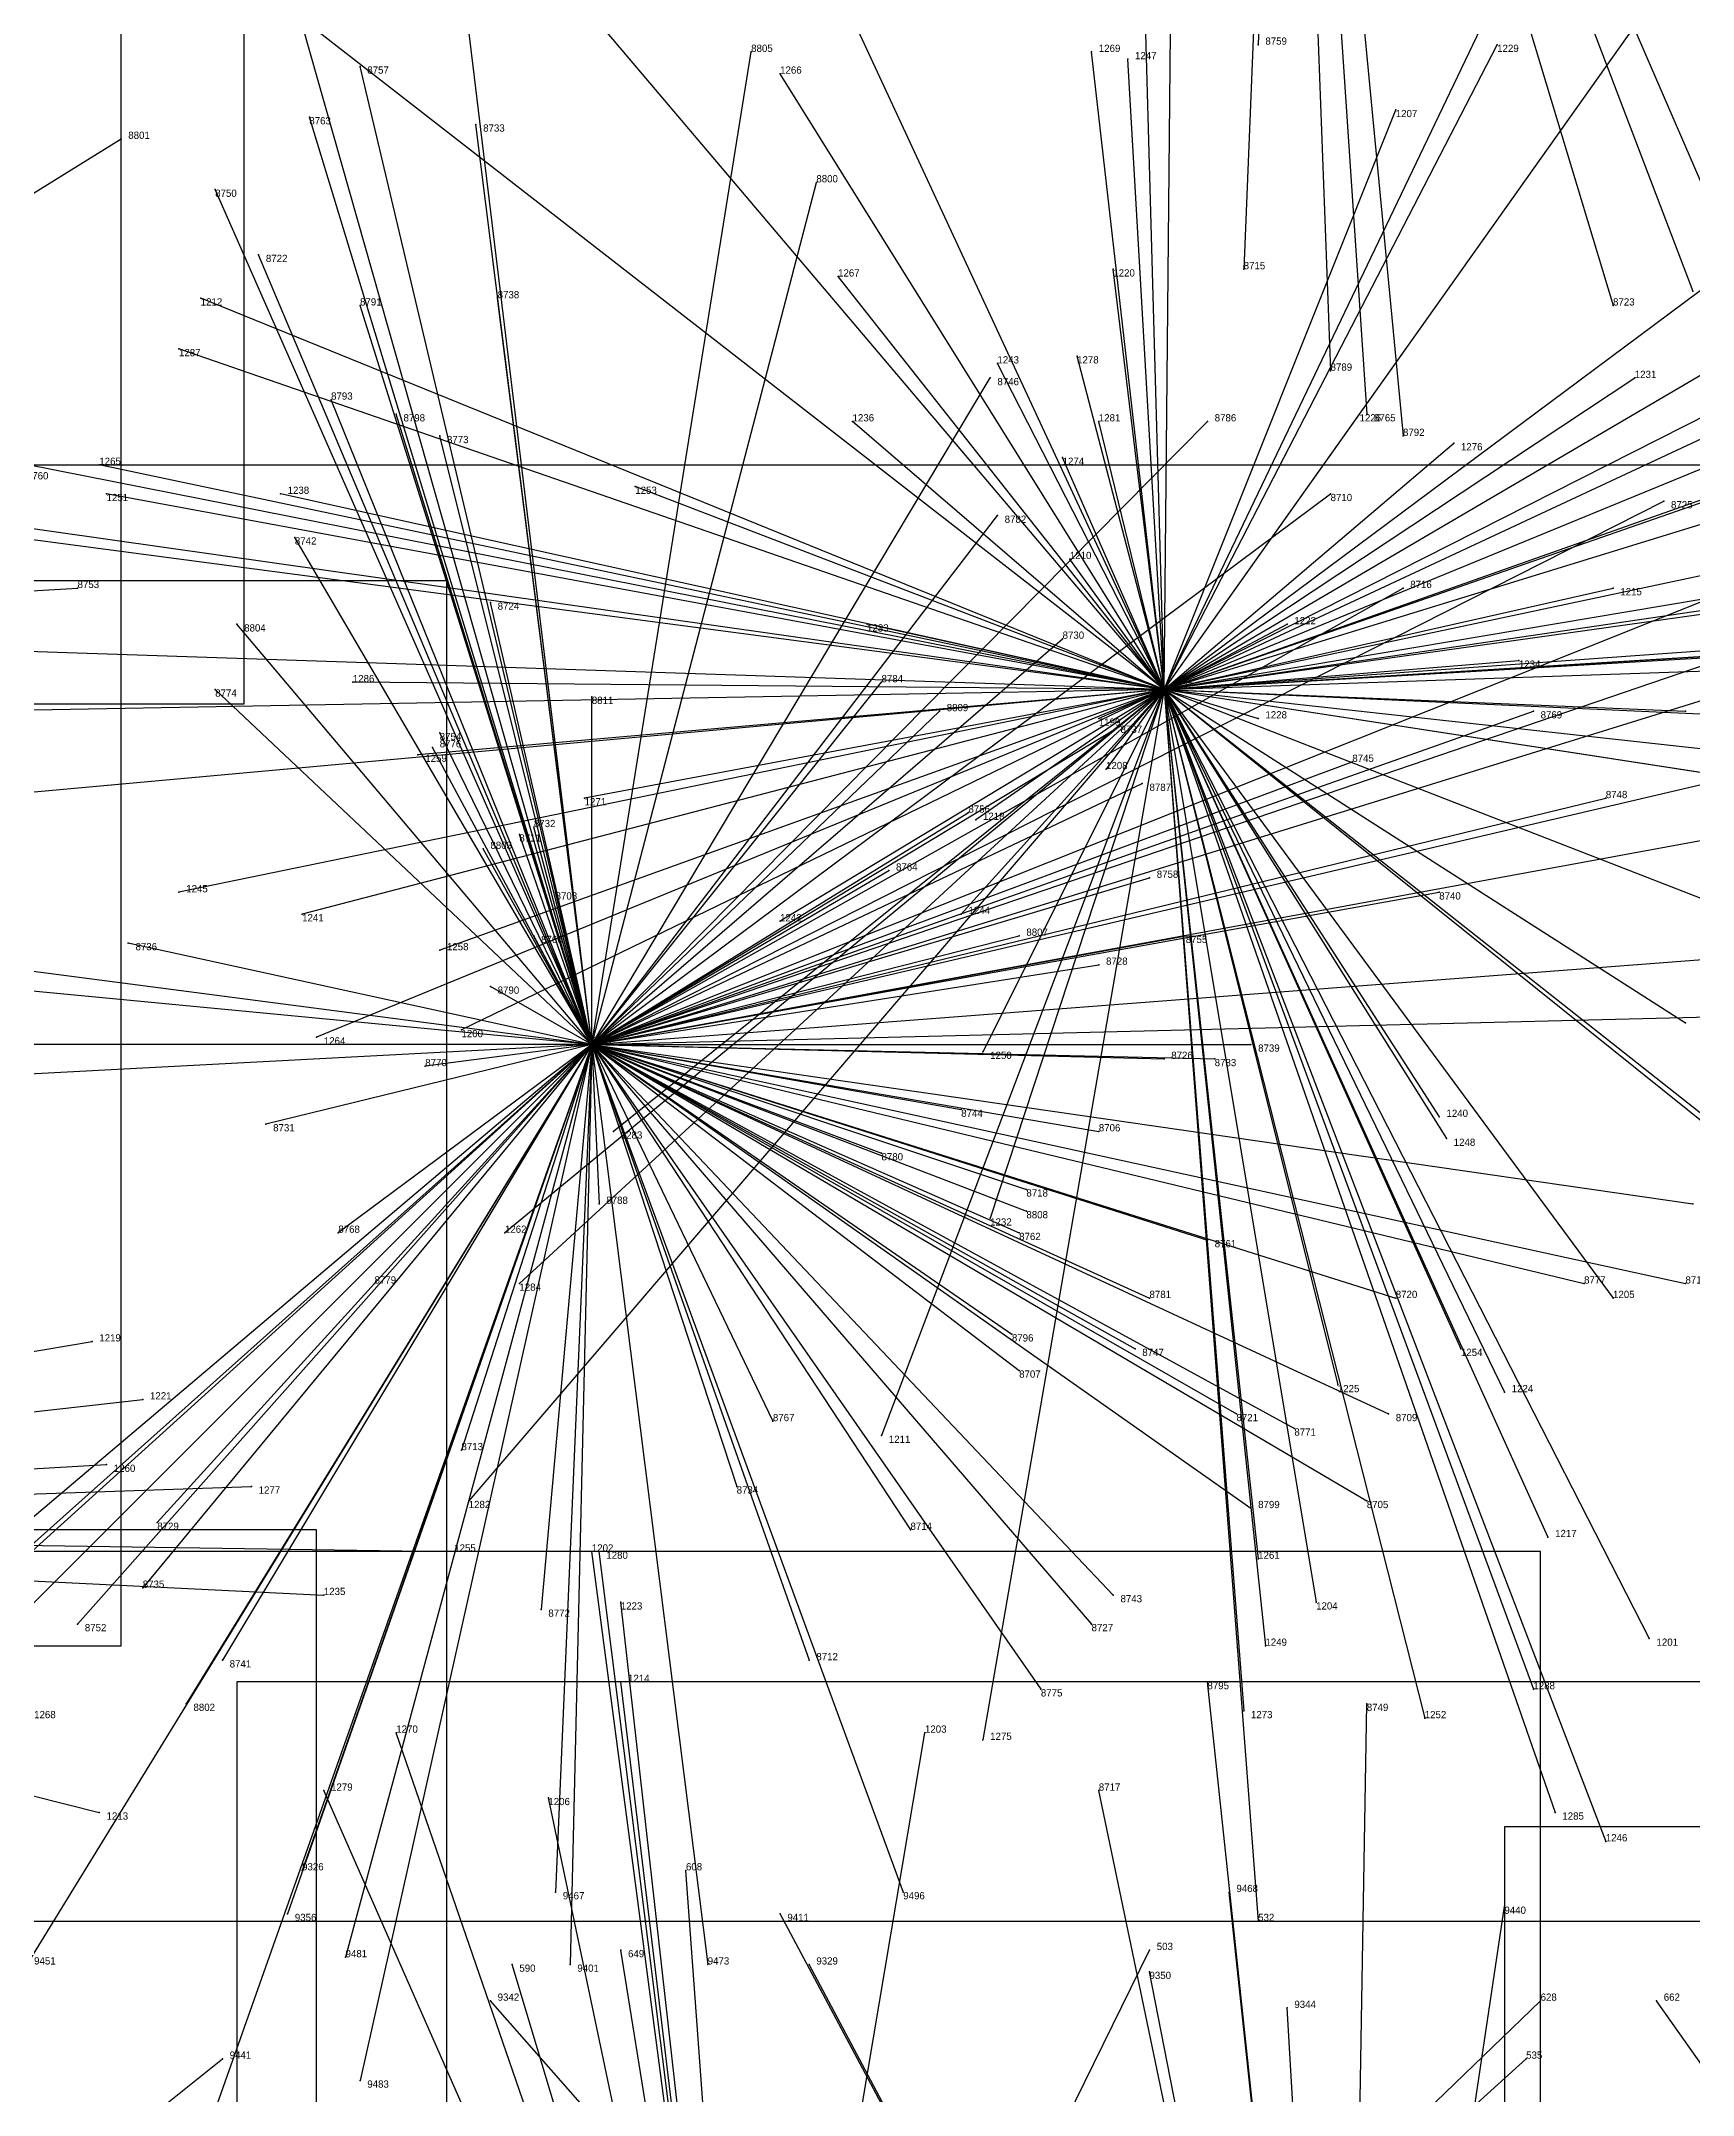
# Model space of a CAD drawing. Extents: x -0.07 to 1.1, y -0.07 to 1.1.
# Drawn here: x 0.514 to 0.742, y 0.219 to 0.5025 of the extents above; entities that cross this region are included whole.
import ezdxf

# ---------------------------------------------------------------- set-up
doc = ezdxf.new("R2010")
doc.units = 0
for name, color, linetype in [('Clients', 3, 'CONTINUOUS'), ('Facilities', 3, 'CONTINUOUS'), ('Facilities_lines', 3, 'CONTINUOUS'), ('Min_max_boxes', 1, 'CONTINUOUS'), ('Normals', 1, 'CONTINUOUS'), ('Source_points', 5, 'CONTINUOUS'), ('Text', 3, 'CONTINUOUS')]:
    doc.layers.add(name, color=color, linetype=linetype)

msp = doc.modelspace()

# ---------------------------------------------------------------- linework, layer by layer
at = {"layer": 'Clients', "color": 5}
for p in [(0.682, 0.502, 1), (0.715, 0.502), (0.558, 0.499, 1), (0.612, 0.501, 1), (0.659, 0.501), (0.664, 0.5), (0.616, 0.498), (0.551, 0.492, 1), (0.574, 0.491, 1), (0.701, 0.493), (0.525, 0.489, 1), (0.538, 0.482, 1), (0.621, 0.483, 1), (0.544, 0.473, 1), (0.662, 0.471), (0.68, 0.471, 1), (0.624, 0.47), (0.742, 0.468, 1), (0.536, 0.467), (0.558, 0.466, 1), (0.577, 0.467, 1), (0.731, 0.466, 1), (0.533, 0.46), (0.646, 0.458), (0.657, 0.459), (0.692, 0.457, 1), (0.645, 0.456, 1), (0.734, 0.456), (0.554, 0.453, 1), (0.563, 0.451, 1), (0.696, 0.451), (0.697, 0.451, 1), (0.569, 0.448, 1), (0.626, 0.45), (0.66, 0.45), (0.675, 0.45, 1), (0.702, 0.448, 1), (0.709, 0.447), (0.522, 0.444), (0.655, 0.445), (0.523, 0.44), (0.547, 0.44), (0.596, 0.441), (0.692, 0.44, 1), (0.646, 0.437, 1), (0.738, 0.439, 1), (0.549, 0.434, 1), (0.656, 0.431), (0.519, 0.427, 1), (0.702, 0.427, 1), (0.731, 0.427), (0.576, 0.425, 1), (0.541, 0.422, 1), (0.628, 0.422), (0.655, 0.42, 1), (0.686, 0.422), (0.718, 0.417), (0.557, 0.414), (0.63, 0.414, 1), (0.538, 0.413, 1), (0.59, 0.412, 1), (0.638, 0.41, 1), (0.66, 0.409), (0.682, 0.409), (0.72, 0.41, 1), (0.741, 0.41), (0.569, 0.407, 1), (0.663, 0.408, 1), (0.566, 0.404), (0.568, 0.405, 1), (0.695, 0.403, 1), (0.661, 0.402), (0.666, 0.4, 1), (0.589, 0.398), (0.73, 0.398, 1), (0.642, 0.396, 1), (0.643, 0.395), (0.58, 0.393, 1), (0.582, 0.394, 1), (0.575, 0.391, 1), (0.631, 0.388, 1), (0.667, 0.387, 1), (0.533, 0.385), (0.585, 0.385, 1), (0.707, 0.385, 1), (0.55, 0.382), (0.616, 0.381), (0.641, 0.382), (0.526, 0.378, 1), (0.582, 0.379, 1), (0.649, 0.379, 1), (0.672, 0.379, 1), (0.569, 0.377), (0.66, 0.375, 1), (0.576, 0.372, 1), (0.572, 0.366), (0.741, 0.367), (0.552, 0.365), (0.644, 0.363), (0.681, 0.364, 1), (0.567, 0.361, 1), (0.669, 0.362, 1), (0.676, 0.362, 1), (0.641, 0.355, 1), (0.545, 0.353, 1), (0.593, 0.352), (0.66, 0.352, 1), (0.707, 0.354), (0.63, 0.349, 1), (0.708, 0.351), (0.65, 0.344, 1), (0.591, 0.342, 1), (0.65, 0.341, 1), (0.742, 0.342, 1), (0.555, 0.338, 1), (0.578, 0.338), (0.645, 0.34), (0.649, 0.338, 1), (0.675, 0.337, 1), (0.56, 0.331, 1), (0.58, 0.331), (0.667, 0.329, 1), (0.701, 0.329, 1), (0.727, 0.331, 1), (0.731, 0.329), (0.741, 0.331, 1), (0.648, 0.324, 1), (0.521, 0.323), (0.665, 0.322, 1), (0.71, 0.322), (0.649, 0.319, 1), (0.528, 0.315), (0.693, 0.317), (0.716, 0.316), (0.615, 0.312, 1), (0.679, 0.313, 1), (0.7, 0.313, 1), (0.63, 0.31), (0.687, 0.311, 1), (0.572, 0.308, 1), (0.523, 0.306), (0.543, 0.303), (0.573, 0.301), (0.61, 0.303, 1), (0.697, 0.301, 1), (0.53, 0.298, 1), (0.681, 0.3, 1), (0.634, 0.297, 1), (0.722, 0.296), (0.57, 0.294), (0.59, 0.294), (0.591, 0.294), (0.682, 0.293), (0.528, 0.289, 1), (0.553, 0.288), (0.594, 0.287), (0.662, 0.288, 1), (0.69, 0.287), (0.519, 0.284, 1), (0.583, 0.286, 1), (0.659, 0.284, 1), (0.683, 0.281), (0.736, 0.282), (0.539, 0.279, 1), (0.62, 0.279, 1), (0.594, 0.276), (0.652, 0.275, 1), (0.675, 0.276, 1), (0.72, 0.275), (0.534, 0.273, 1), (0.697, 0.273, 1), (0.68, 0.272), (0.705, 0.271), (0.563, 0.269), (0.636, 0.269), (0.644, 0.268), (0.553, 0.261), (0.66, 0.261, 1), (0.522, 0.258), (0.584, 0.26), (0.723, 0.258), (0.73, 0.254), (0.55, 0.25, 1), (0.603, 0.25), (0.585, 0.247, 1), (0.633, 0.247, 1), (0.678, 0.247, 1), (0.548, 0.244, 1), (0.616, 0.244, 1), (0.716, 0.245, 1), (0.682, 0.243), (0.594, 0.239), (0.667, 0.239), (0.556, 0.238, 1), (0.579, 0.237), (0.587, 0.237, 1), (0.606, 0.237, 1), (0.62, 0.237, 1), (0.667, 0.236, 1), (0.576, 0.232, 1), (0.686, 0.231, 1), (0.721, 0.232), (0.737, 0.232), (0.539, 0.224, 1), (0.719, 0.224), (0.558, 0.221, 1)]:
    msp.add_point(p, dxfattribs=at)
at = {"layer": 'Facilities', "color": 3}
for p in [(0.669, 0.413), (0.59, 0.364, 1)]:
    msp.add_point(p, dxfattribs=at)
at = {"layer": 'Facilities_lines', "color": 3}
for p, q in [((0.686, 0.615, 1), (0.68, 0.471, 1)), ((0.686, 0.615, 1), (0.682, 0.502, 1)), ((0.686, 0.615, 1), (0.731, 0.466, 1)), ((0.686, 0.615, 1), (0.742, 0.468, 1)), ((0.686, 0.615, 1), (0.697, 0.451, 1)), ((0.686, 0.615, 1), (0.692, 0.457, 1)), ((0.686, 0.615, 1), (0.702, 0.448, 1)), ((0.686, 0.615, 1), (0.76, 0.444, 1)), ((0.59, 0.364, 1), (0.538, 0.547, 1)), ((0.59, 0.364, 1), (0.569, 0.537, 1)), ((0.669, 0.413), (0.617, 0.525)), ((0.669, 0.413), (0.666, 0.521)), ((0.669, 0.413), (0.58, 0.518)), ((0.669, 0.413), (0.543, 0.511)), ((0.669, 0.413), (0.74, 0.513)), ((0.669, 0.413), (0.67, 0.512)), ((0.669, 0.413), (0.715, 0.509)), ((0.669, 0.413), (0.715, 0.502)), ((0.59, 0.364, 1), (0.558, 0.499, 1)), ((0.59, 0.364, 1), (0.612, 0.501, 1)), ((0.669, 0.413), (0.659, 0.501)), ((0.669, 0.413), (0.664, 0.5)), ((0.669, 0.413), (0.616, 0.498)), ((0.59, 0.364, 1), (0.551, 0.492, 1)), ((0.59, 0.364, 1), (0.574, 0.491, 1)), ((0.669, 0.413), (0.701, 0.493)), ((0.669, 0.413), (0.823, 0.491)), ((0.415, 0.421, 1), (0.525, 0.489, 1)), ((0.59, 0.364, 1), (0.538, 0.482, 1)), ((0.59, 0.364, 1), (0.621, 0.483, 1)), ((0.669, 0.413), (0.785, 0.481)), ((0.59, 0.364, 1), (0.544, 0.473, 1)), ((0.669, 0.413), (0.662, 0.471)), ((0.669, 0.413), (0.747, 0.471)), ((0.669, 0.413), (0.624, 0.47)), ((0.669, 0.413), (0.536, 0.467)), ((0.59, 0.364, 1), (0.558, 0.466, 1)), ((0.59, 0.364, 1), (0.577, 0.467, 1)), ((0.669, 0.413), (0.533, 0.46)), ((0.669, 0.413), (0.804, 0.46)), ((0.669, 0.413), (0.646, 0.458)), ((0.669, 0.413), (0.657, 0.459)), ((0.669, 0.413), (0.781, 0.459)), ((0.59, 0.364, 1), (0.645, 0.456, 1)), ((0.669, 0.413), (0.734, 0.456)), ((0.669, 0.413), (0.759, 0.455)), ((0.59, 0.364, 1), (0.554, 0.453, 1)), ((0.59, 0.364, 1), (0.563, 0.451, 1)), ((0.669, 0.413), (0.696, 0.451)), ((0.59, 0.364, 1), (0.569, 0.448, 1)), ((0.59, 0.364, 1), (0.675, 0.45, 1)), ((0.669, 0.413), (0.626, 0.45)), ((0.669, 0.413), (0.66, 0.45)), ((0.669, 0.413), (0.771, 0.449)), ((0.669, 0.413), (0.834, 0.448)), ((0.669, 0.413), (0.709, 0.447)), ((0.669, 0.413), (0.507, 0.445)), ((0.669, 0.413), (0.522, 0.444)), ((0.669, 0.413), (0.655, 0.445)), ((0.669, 0.413), (0.523, 0.44)), ((0.669, 0.413), (0.547, 0.44)), ((0.59, 0.364, 1), (0.692, 0.44, 1)), ((0.669, 0.413), (0.596, 0.441)), ((0.669, 0.413), (0.76, 0.441)), ((0.669, 0.413), (0.5, 0.437)), ((0.59, 0.364, 1), (0.738, 0.439, 1)), ((0.59, 0.364, 1), (0.778, 0.439, 1)), ((0.59, 0.364, 1), (0.646, 0.437, 1)), ((0.669, 0.413), (0.495, 0.436)), ((0.59, 0.364, 1), (0.549, 0.434, 1)), ((0.669, 0.413), (0.806, 0.436)), ((0.669, 0.413), (0.819, 0.434)), ((0.669, 0.413), (0.656, 0.431)), ((0.669, 0.413), (0.798, 0.432)), ((0.415, 0.421, 1), (0.519, 0.427, 1)), ((0.59, 0.364, 1), (0.702, 0.427, 1)), ((0.669, 0.413), (0.731, 0.427)), ((0.59, 0.364, 1), (0.576, 0.425, 1)), ((0.59, 0.364, 1), (0.763, 0.423, 1)), ((0.669, 0.413), (0.821, 0.424)), ((0.59, 0.364, 1), (0.541, 0.422, 1)), ((0.59, 0.364, 1), (0.655, 0.42, 1)), ((0.669, 0.413), (0.628, 0.422)), ((0.669, 0.413), (0.815, 0.422)), ((0.669, 0.413), (0.822, 0.422)), ((0.669, 0.413), (0.686, 0.422)), ((0.669, 0.413), (0.784, 0.42)), ((0.669, 0.413), (0.489, 0.419)), ((0.59, 0.364, 1), (0.761, 0.417, 1)), ((0.669, 0.413), (0.815, 0.418)), ((0.669, 0.413), (0.718, 0.417)), ((0.669, 0.413), (0.557, 0.414)), ((0.59, 0.364, 1), (0.63, 0.414, 1)), ((0.669, 0.413), (0.482, 0.396)), ((0.669, 0.413), (0.504, 0.41)), ((0.669, 0.413), (0.533, 0.385)), ((0.59, 0.364, 1), (0.538, 0.413, 1)), ((0.669, 0.413), (0.55, 0.382)), ((0.669, 0.413), (0.552, 0.365)), ((0.669, 0.413), (0.566, 0.404)), ((0.669, 0.413), (0.569, 0.377)), ((0.669, 0.413), (0.572, 0.366)), ((0.669, 0.413), (0.573, 0.301)), ((0.669, 0.413), (0.578, 0.338)), ((0.669, 0.413), (0.58, 0.331)), ((0.669, 0.413), (0.589, 0.398)), ((0.59, 0.364, 1), (0.59, 0.412, 1)), ((0.669, 0.413), (0.593, 0.352)), ((0.669, 0.413), (0.616, 0.381)), ((0.669, 0.413), (0.63, 0.31)), ((0.669, 0.413), (0.641, 0.382)), ((0.669, 0.413), (0.643, 0.395)), ((0.669, 0.413), (0.644, 0.363)), ((0.669, 0.413), (0.644, 0.268)), ((0.669, 0.413), (0.645, 0.34)), ((0.669, 0.413), (0.66, 0.409)), ((0.669, 0.413), (0.661, 0.402)), ((0.669, 0.413), (0.682, 0.243)), ((0.669, 0.413), (0.69, 0.287)), ((0.669, 0.413), (0.805, 0.398)), ((0.669, 0.413), (0.805, 0.392)), ((0.669, 0.413), (0.801, 0.407)), ((0.669, 0.413), (0.759, 0.378)), ((0.669, 0.413), (0.736, 0.282)), ((0.669, 0.413), (0.731, 0.329)), ((0.669, 0.413), (0.741, 0.367)), ((0.669, 0.413), (0.722, 0.296)), ((0.669, 0.413), (0.716, 0.316)), ((0.669, 0.413), (0.693, 0.317)), ((0.669, 0.413), (0.741, 0.41)), ((0.669, 0.413), (0.759, 0.342)), ((0.669, 0.413), (0.682, 0.409)), ((0.669, 0.413), (0.75, 0.348)), ((0.669, 0.413), (0.707, 0.354)), ((0.669, 0.413), (0.73, 0.254)), ((0.669, 0.413), (0.708, 0.351)), ((0.669, 0.413), (0.683, 0.281)), ((0.669, 0.413), (0.705, 0.271)), ((0.669, 0.413), (0.71, 0.322)), ((0.669, 0.413), (0.682, 0.293)), ((0.669, 0.413), (0.747, 0.401)), ((0.669, 0.413), (0.68, 0.272)), ((0.669, 0.413), (0.723, 0.258)), ((0.669, 0.413), (0.72, 0.275)), ((0.59, 0.364, 1), (0.72, 0.41, 1)), ((0.59, 0.364, 1), (0.638, 0.41, 1)), ((0.59, 0.364, 1), (0.569, 0.407, 1)), ((0.59, 0.364, 1), (0.663, 0.408, 1)), ((0.59, 0.364, 1), (0.568, 0.405, 1)), ((0.59, 0.364, 1), (0.765, 0.405, 1)), ((0.59, 0.364, 1), (0.695, 0.403, 1)), ((0.59, 0.364, 1), (0.666, 0.4, 1)), ((0.59, 0.364, 1), (0.73, 0.398, 1)), ((0.59, 0.364, 1), (0.642, 0.396, 1)), ((0.59, 0.364, 1), (0.764, 0.396, 1)), ((0.59, 0.364, 1), (0.58, 0.393, 1)), ((0.59, 0.364, 1), (0.582, 0.394, 1)), ((0.59, 0.364, 1), (0.575, 0.391, 1)), ((0.59, 0.364, 1), (0.631, 0.388, 1)), ((0.59, 0.364, 1), (0.667, 0.387, 1)), ((0.59, 0.364, 1), (0.585, 0.385, 1)), ((0.59, 0.364, 1), (0.707, 0.385, 1)), ((0.59, 0.364, 1), (0.526, 0.378, 1)), ((0.59, 0.364, 1), (0.582, 0.379, 1)), ((0.59, 0.364, 1), (0.672, 0.379, 1)), ((0.59, 0.364, 1), (0.649, 0.379, 1)), ((0.59, 0.364, 1), (0.498, 0.376, 1)), ((0.59, 0.364, 1), (0.747, 0.376, 1)), ((0.59, 0.364, 1), (0.66, 0.375, 1)), ((0.59, 0.364, 1), (0.485, 0.374, 1)), ((0.59, 0.364, 1), (0.576, 0.372, 1)), ((0.59, 0.364, 1), (0.793, 0.369, 1)), ((0.59, 0.364, 1), (0.476, 0.358, 1)), ((0.59, 0.364, 1), (0.486, 0.276, 1)), ((0.59, 0.364, 1), (0.487, 0.272, 1)), ((0.59, 0.364, 1), (0.49, 0.364, 1)), ((0.59, 0.364, 1), (0.495, 0.269, 1)), ((0.59, 0.364, 1), (0.506, 0.288, 1)), ((0.59, 0.364, 1), (0.512, 0.237, 1)), ((0.59, 0.364, 1), (0.519, 0.284, 1)), ((0.59, 0.364, 1), (0.528, 0.289, 1)), ((0.59, 0.364, 1), (0.53, 0.298, 1)), ((0.59, 0.364, 1), (0.534, 0.273, 1)), ((0.59, 0.364, 1), (0.538, 0.217, 1)), ((0.59, 0.364, 1), (0.539, 0.279, 1)), ((0.59, 0.364, 1), (0.545, 0.353, 1)), ((0.59, 0.364, 1), (0.548, 0.244, 1)), ((0.59, 0.364, 1), (0.55, 0.25, 1)), ((0.59, 0.364, 1), (0.555, 0.338, 1)), ((0.59, 0.364, 1), (0.556, 0.238, 1)), ((0.59, 0.364, 1), (0.558, 0.221, 1)), ((0.59, 0.364, 1), (0.56, 0.331, 1)), ((0.59, 0.364, 1), (0.567, 0.361, 1)), ((0.59, 0.364, 1), (0.572, 0.308, 1)), ((0.59, 0.364, 1), (0.583, 0.286, 1)), ((0.59, 0.364, 1), (0.585, 0.247, 1)), ((0.59, 0.364, 1), (0.587, 0.237, 1)), ((0.59, 0.364, 1), (0.62, 0.279, 1)), ((0.59, 0.364, 1), (0.634, 0.297, 1)), ((0.59, 0.364, 1), (0.697, 0.301, 1)), ((0.59, 0.364, 1), (0.66, 0.352, 1)), ((0.59, 0.364, 1), (0.649, 0.319, 1)), ((0.59, 0.364, 1), (0.7, 0.313, 1)), ((0.59, 0.364, 1), (0.65, 0.344, 1)), ((0.59, 0.364, 1), (0.741, 0.331, 1)), ((0.59, 0.364, 1), (0.701, 0.329, 1)), ((0.59, 0.364, 1), (0.679, 0.313, 1)), ((0.59, 0.364, 1), (0.669, 0.362, 1)), ((0.59, 0.364, 1), (0.659, 0.284, 1)), ((0.59, 0.364, 1), (0.681, 0.364, 1)), ((0.59, 0.364, 1), (0.662, 0.288, 1)), ((0.59, 0.364, 1), (0.641, 0.355, 1)), ((0.59, 0.364, 1), (0.665, 0.322, 1)), ((0.59, 0.364, 1), (0.675, 0.337, 1)), ((0.59, 0.364, 1), (0.649, 0.338, 1)), ((0.59, 0.364, 1), (0.61, 0.303, 1)), ((0.59, 0.364, 1), (0.615, 0.312, 1)), ((0.59, 0.364, 1), (0.687, 0.311, 1)), ((0.59, 0.364, 1), (0.652, 0.275, 1)), ((0.59, 0.364, 1), (0.727, 0.331, 1)), ((0.59, 0.364, 1), (0.742, 0.342, 1)), ((0.59, 0.364, 1), (0.63, 0.349, 1)), ((0.59, 0.364, 1), (0.667, 0.329, 1)), ((0.59, 0.364, 1), (0.676, 0.362, 1)), ((0.59, 0.364, 1), (0.591, 0.342, 1)), ((0.59, 0.364, 1), (0.648, 0.324, 1)), ((0.59, 0.364, 1), (0.681, 0.3, 1)), ((0.59, 0.364, 1), (0.65, 0.341, 1)), ((0.59, 0.364, 1), (0.606, 0.237, 1)), ((0.59, 0.364, 1), (0.633, 0.247, 1)), ((0.367, 0.297), (0.521, 0.323)), ((0.367, 0.297), (0.528, 0.315)), ((0.367, 0.297), (0.523, 0.306)), ((0.367, 0.297), (0.543, 0.303)), ((0.367, 0.297), (0.522, 0.258)), ((0.367, 0.297), (0.553, 0.288)), ((0.367, 0.297), (0.57, 0.294)), ((0.612, 0.127), (0.59, 0.294)), ((0.612, 0.127), (0.591, 0.294)), ((0.612, 0.127), (0.594, 0.287)), ((0.612, 0.127), (0.594, 0.276)), ((0.694, 0.098, 1), (0.675, 0.276, 1)), ((0.694, 0.098, 1), (0.697, 0.273, 1)), ((0.612, 0.127), (0.563, 0.269)), ((0.612, 0.127), (0.636, 0.269)), ((0.612, 0.127), (0.553, 0.261)), ((0.694, 0.098, 1), (0.66, 0.261, 1)), ((0.612, 0.127), (0.584, 0.26)), ((0.612, 0.127), (0.603, 0.25)), ((0.694, 0.098, 1), (0.678, 0.247, 1)), ((0.694, 0.098, 1), (0.616, 0.244, 1)), ((0.694, 0.098, 1), (0.716, 0.245, 1)), ((0.612, 0.127), (0.594, 0.239)), ((0.612, 0.127), (0.667, 0.239)), ((0.612, 0.127), (0.579, 0.237)), ((0.694, 0.098, 1), (0.62, 0.237, 1)), ((0.694, 0.098, 1), (0.667, 0.236, 1)), ((0.694, 0.098, 1), (0.576, 0.232, 1)), ((0.612, 0.127), (0.721, 0.232)), ((0.694, 0.098, 1), (0.686, 0.231, 1)), ((0.825, 0.107), (0.737, 0.232)), ((0.404, 0.116, 1), (0.539, 0.224, 1)), ((0.612, 0.127), (0.719, 0.224))]:
    msp.add_line(p, q, dxfattribs=at)
at = {"layer": 'Min_max_boxes', "color": 1}
for p, q in [((0.542, 0.411), (0.542, 0.756)), ((0.542, 0.411), (0.542, 0.756)), ((0.525, 0.281, 1), (0.525, 0.611, 1)), ((0.525, 0.281, 1), (0.525, 0.611, 1)), ((0.471, 0.444, 1), (0.84, 0.444, 1)), ((0.471, 0.444, 1), (0.84, 0.444, 1)), ((0.57, 0.428), (0.154, 0.428)), ((0.57, 0.428), (0.154, 0.428)), ((0.57, 0.185), (0.57, 0.428)), ((0.57, 0.185), (0.57, 0.428)), ((0.57, 0.428), (0.57, 0.428)), ((0.226, 0.411), (0.542, 0.411)), ((0.226, 0.411), (0.542, 0.411)), ((0.542, 0.411), (0.542, 0.411)), ((0.552, 0.297, 1), (0.164, 0.297, 1)), ((0.552, 0.297, 1), (0.164, 0.297, 1)), ((0.552, 0.061, 1), (0.552, 0.297, 1)), ((0.552, 0.061, 1), (0.552, 0.297, 1)), ((0.552, 0.297, 1), (0.552, 0.297, 1)), ((0.721, 0.294), (0.466, 0.294)), ((0.721, 0.294), (0.466, 0.294)), ((0.721, 0.071), (0.721, 0.294)), ((0.721, 0.071), (0.721, 0.294)), ((0.721, 0.294), (0.721, 0.294)), ((0.259, 0.281, 1), (0.525, 0.281, 1)), ((0.259, 0.281, 1), (0.525, 0.281, 1)), ((0.525, 0.281, 1), (0.525, 0.281, 1)), ((0.856, 0.276, 1), (0.541, 0.276, 1)), ((0.541, 0.276, 1), (0.541, 0.075, 1)), ((0.856, 0.276, 1), (0.541, 0.276, 1)), ((0.541, 0.276, 1), (0.541, 0.075, 1)), ((0.541, 0.276, 1), (0.541, 0.276, 1)), ((0.92, 0.256), (0.716, 0.256)), ((0.716, 0.256), (0.716, 0.081)), ((0.92, 0.256), (0.716, 0.256)), ((0.716, 0.256), (0.716, 0.081)), ((0.716, 0.256), (0.716, 0.256)), ((0.482, 0.243), (0.834, 0.243)), ((0.482, 0.243), (0.834, 0.243))]:
    msp.add_line(p, q, dxfattribs=at)
at = {"layer": 'Normals', "color": 1}
for p, q in [((0.682, 0.502, 1), (0.682, 0.502, 1.1)), ((0.715, 0.502), (0.715, 0.502, 0.1)), ((0.558, 0.499, 1), (0.558, 0.499, 1.1)), ((0.612, 0.501, 1), (0.612, 0.501, 1.1)), ((0.659, 0.501), (0.659, 0.501, 0.1)), ((0.664, 0.5), (0.664, 0.5, 0.1)), ((0.616, 0.498), (0.616, 0.498, 0.1)), ((0.551, 0.492, 1), (0.551, 0.492, 1.1)), ((0.574, 0.491, 1), (0.574, 0.491, 1.1)), ((0.701, 0.493), (0.701, 0.493, 0.1)), ((0.525, 0.489, 1), (0.525, 0.489, 1.1)), ((0.538, 0.482, 1), (0.538, 0.482, 1.1)), ((0.621, 0.483, 1), (0.621, 0.483, 1.1)), ((0.544, 0.473, 1), (0.544, 0.473, 1.1)), ((0.662, 0.471), (0.662, 0.471, 0.1)), ((0.68, 0.471, 1), (0.68, 0.471, 1.1)), ((0.624, 0.47), (0.624, 0.47, 0.1)), ((0.742, 0.468, 1), (0.742, 0.468, 1.1)), ((0.536, 0.467), (0.536, 0.467, 0.1)), ((0.558, 0.466, 1), (0.558, 0.466, 1.1)), ((0.577, 0.467, 1), (0.577, 0.467, 1.1)), ((0.731, 0.466, 1), (0.731, 0.466, 1.1)), ((0.533, 0.46), (0.533, 0.46, 0.1)), ((0.646, 0.458), (0.646, 0.458, 0.1)), ((0.657, 0.459), (0.657, 0.459, 0.1)), ((0.692, 0.457, 1), (0.692, 0.457, 1.1)), ((0.645, 0.456, 1), (0.645, 0.456, 1.1)), ((0.734, 0.456), (0.734, 0.456, 0.1)), ((0.554, 0.453, 1), (0.554, 0.453, 1.1)), ((0.563, 0.451, 1), (0.563, 0.451, 1.1)), ((0.696, 0.451), (0.696, 0.451, 0.1)), ((0.697, 0.451, 1), (0.697, 0.451, 1.1)), ((0.569, 0.448, 1), (0.569, 0.448, 1.1)), ((0.626, 0.45), (0.626, 0.45, 0.1)), ((0.66, 0.45), (0.66, 0.45, 0.1)), ((0.675, 0.45, 1), (0.675, 0.45, 1.1)), ((0.702, 0.448, 1), (0.702, 0.448, 1.1)), ((0.709, 0.447), (0.709, 0.447, 0.1)), ((0.522, 0.444), (0.522, 0.444, 0.1)), ((0.655, 0.445), (0.655, 0.445, 0.1)), ((0.523, 0.44), (0.523, 0.44, 0.1)), ((0.547, 0.44), (0.547, 0.44, 0.1)), ((0.596, 0.441), (0.596, 0.441, 0.1)), ((0.692, 0.44, 1), (0.692, 0.44, 1.1)), ((0.646, 0.437, 1), (0.646, 0.437, 1.1)), ((0.738, 0.439, 1), (0.738, 0.439, 1.1)), ((0.549, 0.434, 1), (0.549, 0.434, 1.1)), ((0.656, 0.431), (0.656, 0.431, 0.1)), ((0.519, 0.427, 1), (0.519, 0.427, 1.1)), ((0.702, 0.427, 1), (0.702, 0.427, 1.1)), ((0.731, 0.427), (0.731, 0.427, 0.1)), ((0.576, 0.425, 1), (0.576, 0.425, 1.1)), ((0.541, 0.422, 1), (0.541, 0.422, 1.1)), ((0.628, 0.422), (0.628, 0.422, 0.1)), ((0.655, 0.42, 1), (0.655, 0.42, 1.1)), ((0.686, 0.422), (0.686, 0.422, 0.1)), ((0.718, 0.417), (0.718, 0.417, 0.1)), ((0.557, 0.414), (0.557, 0.414, 0.1)), ((0.63, 0.414, 1), (0.63, 0.414, 1.1)), ((0.538, 0.413, 1), (0.538, 0.413, 1.1)), ((0.59, 0.412, 1), (0.59, 0.412, 1.1)), ((0.669, 0.413), (0.669, 0.413, 0.1)), ((0.638, 0.41, 1), (0.638, 0.41, 1.1)), ((0.66, 0.409), (0.66, 0.409, 0.1)), ((0.682, 0.409), (0.682, 0.409, 0.1)), ((0.72, 0.41, 1), (0.72, 0.41, 1.1)), ((0.741, 0.41), (0.741, 0.41, 0.1)), ((0.569, 0.407, 1), (0.569, 0.407, 1.1)), ((0.663, 0.408, 1), (0.663, 0.408, 1.1)), ((0.566, 0.404), (0.566, 0.404, 0.1)), ((0.568, 0.405, 1), (0.568, 0.405, 1.1)), ((0.695, 0.403, 1), (0.695, 0.403, 1.1)), ((0.661, 0.402), (0.661, 0.402, 0.1)), ((0.666, 0.4, 1), (0.666, 0.4, 1.1)), ((0.589, 0.398), (0.589, 0.398, 0.1)), ((0.73, 0.398, 1), (0.73, 0.398, 1.1)), ((0.642, 0.396, 1), (0.642, 0.396, 1.1)), ((0.643, 0.395), (0.643, 0.395, 0.1)), ((0.58, 0.393, 1), (0.58, 0.393, 1.1)), ((0.582, 0.394, 1), (0.582, 0.394, 1.1)), ((0.575, 0.391, 1), (0.575, 0.391, 1.1)), ((0.631, 0.388, 1), (0.631, 0.388, 1.1)), ((0.667, 0.387, 1), (0.667, 0.387, 1.1)), ((0.533, 0.385), (0.533, 0.385, 0.1)), ((0.585, 0.385, 1), (0.585, 0.385, 1.1)), ((0.707, 0.385, 1), (0.707, 0.385, 1.1)), ((0.55, 0.382), (0.55, 0.382, 0.1)), ((0.616, 0.381), (0.616, 0.381, 0.1)), ((0.641, 0.382), (0.641, 0.382, 0.1)), ((0.526, 0.378, 1), (0.526, 0.378, 1.1)), ((0.582, 0.379, 1), (0.582, 0.379, 1.1)), ((0.649, 0.379, 1), (0.649, 0.379, 1.1)), ((0.672, 0.379, 1), (0.672, 0.379, 1.1)), ((0.569, 0.377), (0.569, 0.377, 0.1)), ((0.66, 0.375, 1), (0.66, 0.375, 1.1)), ((0.576, 0.372, 1), (0.576, 0.372, 1.1)), ((0.572, 0.366), (0.572, 0.366, 0.1)), ((0.741, 0.367), (0.741, 0.367, 0.1)), ((0.552, 0.365), (0.552, 0.365, 0.1)), ((0.59, 0.364, 1), (0.59, 0.364, 1.1)), ((0.644, 0.363), (0.644, 0.363, 0.1)), ((0.681, 0.364, 1), (0.681, 0.364, 1.1)), ((0.567, 0.361, 1), (0.567, 0.361, 1.1)), ((0.669, 0.362, 1), (0.669, 0.362, 1.1)), ((0.676, 0.362, 1), (0.676, 0.362, 1.1)), ((0.641, 0.355, 1), (0.641, 0.355, 1.1)), ((0.545, 0.353, 1), (0.545, 0.353, 1.1)), ((0.593, 0.352), (0.593, 0.352, 0.1)), ((0.66, 0.352, 1), (0.66, 0.352, 1.1)), ((0.707, 0.354), (0.707, 0.354, 0.1)), ((0.63, 0.349, 1), (0.63, 0.349, 1.1)), ((0.708, 0.351), (0.708, 0.351, 0.1)), ((0.65, 0.344, 1), (0.65, 0.344, 1.1)), ((0.591, 0.342, 1), (0.591, 0.342, 1.1)), ((0.65, 0.341, 1), (0.65, 0.341, 1.1)), ((0.742, 0.342, 1), (0.742, 0.342, 1.1)), ((0.555, 0.338, 1), (0.555, 0.338, 1.1)), ((0.578, 0.338), (0.578, 0.338, 0.1)), ((0.645, 0.34), (0.645, 0.34, 0.1)), ((0.649, 0.338, 1), (0.649, 0.338, 1.1)), ((0.675, 0.337, 1), (0.675, 0.337, 1.1)), ((0.56, 0.331, 1), (0.56, 0.331, 1.1)), ((0.58, 0.331), (0.58, 0.331, 0.1)), ((0.667, 0.329, 1), (0.667, 0.329, 1.1)), ((0.701, 0.329, 1), (0.701, 0.329, 1.1)), ((0.727, 0.331, 1), (0.727, 0.331, 1.1)), ((0.731, 0.329), (0.731, 0.329, 0.1)), ((0.741, 0.331, 1), (0.741, 0.331, 1.1)), ((0.648, 0.324, 1), (0.648, 0.324, 1.1)), ((0.521, 0.323), (0.521, 0.323, 0.1)), ((0.665, 0.322, 1), (0.665, 0.322, 1.1)), ((0.71, 0.322), (0.71, 0.322, 0.1)), ((0.649, 0.319, 1), (0.649, 0.319, 1.1)), ((0.528, 0.315), (0.528, 0.315, 0.1)), ((0.693, 0.317), (0.693, 0.317, 0.1)), ((0.716, 0.316), (0.716, 0.316, 0.1)), ((0.615, 0.312, 1), (0.615, 0.312, 1.1)), ((0.679, 0.313, 1), (0.679, 0.313, 1.1)), ((0.7, 0.313, 1), (0.7, 0.313, 1.1)), ((0.63, 0.31), (0.63, 0.31, 0.1)), ((0.687, 0.311, 1), (0.687, 0.311, 1.1)), ((0.572, 0.308, 1), (0.572, 0.308, 1.1)), ((0.523, 0.306), (0.523, 0.306, 0.1)), ((0.543, 0.303), (0.543, 0.303, 0.1)), ((0.573, 0.301), (0.573, 0.301, 0.1)), ((0.61, 0.303, 1), (0.61, 0.303, 1.1)), ((0.697, 0.301, 1), (0.697, 0.301, 1.1)), ((0.53, 0.298, 1), (0.53, 0.298, 1.1)), ((0.681, 0.3, 1), (0.681, 0.3, 1.1)), ((0.634, 0.297, 1), (0.634, 0.297, 1.1)), ((0.722, 0.296), (0.722, 0.296, 0.1)), ((0.57, 0.294), (0.57, 0.294, 0.1)), ((0.59, 0.294), (0.59, 0.294, 0.1)), ((0.591, 0.294), (0.591, 0.294, 0.1)), ((0.682, 0.293), (0.682, 0.293, 0.1)), ((0.528, 0.289, 1), (0.528, 0.289, 1.1)), ((0.553, 0.288), (0.553, 0.288, 0.1)), ((0.594, 0.287), (0.594, 0.287, 0.1)), ((0.662, 0.288, 1), (0.662, 0.288, 1.1)), ((0.69, 0.287), (0.69, 0.287, 0.1)), ((0.519, 0.284, 1), (0.519, 0.284, 1.1)), ((0.583, 0.286, 1), (0.583, 0.286, 1.1)), ((0.659, 0.284, 1), (0.659, 0.284, 1.1)), ((0.683, 0.281), (0.683, 0.281, 0.1)), ((0.736, 0.282), (0.736, 0.282, 0.1)), ((0.539, 0.279, 1), (0.539, 0.279, 1.1)), ((0.62, 0.279, 1), (0.62, 0.279, 1.1)), ((0.594, 0.276), (0.594, 0.276, 0.1)), ((0.652, 0.275, 1), (0.652, 0.275, 1.1)), ((0.675, 0.276, 1), (0.675, 0.276, 1.1)), ((0.72, 0.275), (0.72, 0.275, 0.1)), ((0.534, 0.273, 1), (0.534, 0.273, 1.1)), ((0.697, 0.273, 1), (0.697, 0.273, 1.1)), ((0.68, 0.272), (0.68, 0.272, 0.1)), ((0.705, 0.271), (0.705, 0.271, 0.1)), ((0.563, 0.269), (0.563, 0.269, 0.1)), ((0.636, 0.269), (0.636, 0.269, 0.1)), ((0.644, 0.268), (0.644, 0.268, 0.1)), ((0.553, 0.261), (0.553, 0.261, 0.1)), ((0.66, 0.261, 1), (0.66, 0.261, 1.1)), ((0.522, 0.258), (0.522, 0.258, 0.1)), ((0.584, 0.26), (0.584, 0.26, 0.1)), ((0.723, 0.258), (0.723, 0.258, 0.1)), ((0.73, 0.254), (0.73, 0.254, 0.1)), ((0.55, 0.25, 1), (0.55, 0.25, 1.1)), ((0.603, 0.25), (0.603, 0.25, 0.1)), ((0.585, 0.247, 1), (0.585, 0.247, 1.1)), ((0.633, 0.247, 1), (0.633, 0.247, 1.1)), ((0.678, 0.247, 1), (0.678, 0.247, 1.1)), ((0.548, 0.244, 1), (0.548, 0.244, 1.1)), ((0.616, 0.244, 1), (0.616, 0.244, 1.1)), ((0.716, 0.245, 1), (0.716, 0.245, 1.1)), ((0.682, 0.243), (0.682, 0.243, 0.1)), ((0.594, 0.239), (0.594, 0.239, 0.1)), ((0.667, 0.239), (0.667, 0.239, 0.1)), ((0.556, 0.238, 1), (0.556, 0.238, 1.1)), ((0.579, 0.237), (0.579, 0.237, 0.1)), ((0.587, 0.237, 1), (0.587, 0.237, 1.1)), ((0.606, 0.237, 1), (0.606, 0.237, 1.1)), ((0.62, 0.237, 1), (0.62, 0.237, 1.1)), ((0.667, 0.236, 1), (0.667, 0.236, 1.1)), ((0.576, 0.232, 1), (0.576, 0.232, 1.1)), ((0.686, 0.231, 1), (0.686, 0.231, 1.1)), ((0.721, 0.232), (0.721, 0.232, 0.1)), ((0.737, 0.232), (0.737, 0.232, 0.1)), ((0.539, 0.224, 1), (0.539, 0.224, 1.1)), ((0.719, 0.224), (0.719, 0.224, 0.1)), ((0.558, 0.221, 1), (0.558, 0.221, 1.1))]:
    msp.add_line(p, q, dxfattribs=at)
at = {"layer": 'Source_points', "color": 5}
for p in [(0.682, 0.502, 1), (0.715, 0.502), (0.558, 0.499, 1), (0.612, 0.501, 1), (0.659, 0.501), (0.664, 0.5), (0.616, 0.498), (0.551, 0.492, 1), (0.574, 0.491, 1), (0.701, 0.493), (0.525, 0.489, 1), (0.538, 0.482, 1), (0.621, 0.483, 1), (0.544, 0.473, 1), (0.662, 0.471), (0.68, 0.471, 1), (0.624, 0.47), (0.742, 0.468, 1), (0.536, 0.467), (0.558, 0.466, 1), (0.577, 0.467, 1), (0.731, 0.466, 1), (0.533, 0.46), (0.646, 0.458), (0.657, 0.459), (0.692, 0.457, 1), (0.645, 0.456, 1), (0.734, 0.456), (0.554, 0.453, 1), (0.563, 0.451, 1), (0.696, 0.451), (0.697, 0.451, 1), (0.569, 0.448, 1), (0.626, 0.45), (0.66, 0.45), (0.675, 0.45, 1), (0.702, 0.448, 1), (0.709, 0.447), (0.522, 0.444), (0.655, 0.445), (0.523, 0.44), (0.547, 0.44), (0.596, 0.441), (0.692, 0.44, 1), (0.646, 0.437, 1), (0.738, 0.439, 1), (0.549, 0.434, 1), (0.656, 0.431), (0.519, 0.427, 1), (0.702, 0.427, 1), (0.731, 0.427), (0.576, 0.425, 1), (0.541, 0.422, 1), (0.628, 0.422), (0.655, 0.42, 1), (0.686, 0.422), (0.718, 0.417), (0.557, 0.414), (0.63, 0.414, 1), (0.538, 0.413, 1), (0.59, 0.412, 1), (0.669, 0.413), (0.638, 0.41, 1), (0.66, 0.409), (0.682, 0.409), (0.72, 0.41, 1), (0.741, 0.41), (0.569, 0.407, 1), (0.663, 0.408, 1), (0.566, 0.404), (0.568, 0.405, 1), (0.695, 0.403, 1), (0.661, 0.402), (0.666, 0.4, 1), (0.589, 0.398), (0.73, 0.398, 1), (0.642, 0.396, 1), (0.643, 0.395), (0.58, 0.393, 1), (0.582, 0.394, 1), (0.575, 0.391, 1), (0.631, 0.388, 1), (0.667, 0.387, 1), (0.533, 0.385), (0.585, 0.385, 1), (0.707, 0.385, 1), (0.55, 0.382), (0.616, 0.381), (0.641, 0.382), (0.526, 0.378, 1), (0.582, 0.379, 1), (0.649, 0.379, 1), (0.672, 0.379, 1), (0.569, 0.377), (0.66, 0.375, 1), (0.576, 0.372, 1), (0.572, 0.366), (0.741, 0.367), (0.552, 0.365), (0.59, 0.364, 1), (0.644, 0.363), (0.681, 0.364, 1), (0.567, 0.361, 1), (0.669, 0.362, 1), (0.676, 0.362, 1), (0.641, 0.355, 1), (0.545, 0.353, 1), (0.593, 0.352), (0.66, 0.352, 1), (0.707, 0.354), (0.63, 0.349, 1), (0.708, 0.351), (0.65, 0.344, 1), (0.591, 0.342, 1), (0.65, 0.341, 1), (0.742, 0.342, 1), (0.555, 0.338, 1), (0.578, 0.338), (0.645, 0.34), (0.649, 0.338, 1), (0.675, 0.337, 1), (0.56, 0.331, 1), (0.58, 0.331), (0.667, 0.329, 1), (0.701, 0.329, 1), (0.727, 0.331, 1), (0.731, 0.329), (0.741, 0.331, 1), (0.648, 0.324, 1), (0.521, 0.323), (0.665, 0.322, 1), (0.71, 0.322), (0.649, 0.319, 1), (0.528, 0.315), (0.693, 0.317), (0.716, 0.316), (0.615, 0.312, 1), (0.679, 0.313, 1), (0.7, 0.313, 1), (0.63, 0.31), (0.687, 0.311, 1), (0.572, 0.308, 1), (0.523, 0.306), (0.543, 0.303), (0.573, 0.301), (0.61, 0.303, 1), (0.697, 0.301, 1), (0.53, 0.298, 1), (0.681, 0.3, 1), (0.634, 0.297, 1), (0.722, 0.296), (0.57, 0.294), (0.59, 0.294), (0.591, 0.294), (0.682, 0.293), (0.528, 0.289, 1), (0.553, 0.288), (0.594, 0.287), (0.662, 0.288, 1), (0.69, 0.287), (0.519, 0.284, 1), (0.583, 0.286, 1), (0.659, 0.284, 1), (0.683, 0.281), (0.736, 0.282), (0.539, 0.279, 1), (0.62, 0.279, 1), (0.594, 0.276), (0.652, 0.275, 1), (0.675, 0.276, 1), (0.72, 0.275), (0.534, 0.273, 1), (0.697, 0.273, 1), (0.68, 0.272), (0.705, 0.271), (0.563, 0.269), (0.636, 0.269), (0.644, 0.268), (0.553, 0.261), (0.66, 0.261, 1), (0.522, 0.258), (0.584, 0.26), (0.723, 0.258), (0.73, 0.254), (0.55, 0.25, 1), (0.603, 0.25), (0.585, 0.247, 1), (0.633, 0.247, 1), (0.678, 0.247, 1), (0.548, 0.244, 1), (0.616, 0.244, 1), (0.716, 0.245, 1), (0.682, 0.243), (0.594, 0.239), (0.667, 0.239), (0.556, 0.238, 1), (0.579, 0.237), (0.587, 0.237, 1), (0.606, 0.237, 1), (0.62, 0.237, 1), (0.667, 0.236, 1), (0.576, 0.232, 1), (0.686, 0.231, 1), (0.721, 0.232), (0.737, 0.232), (0.539, 0.224, 1), (0.719, 0.224), (0.558, 0.221, 1)]:
    msp.add_point(p, dxfattribs=at)

# ---------------------------------------------------------------- texts
at = {"layer": 'Text', "color": 3}
for s, p in [('8805', (0.612, 0.501, 1)), ('1269', (0.66, 0.501)), ('8759', (0.683, 0.502, 1)), ('1229', (0.715, 0.501)), ('8757', (0.559, 0.498, 1)), ('1266', (0.616, 0.498)), ('1247', (0.665, 0.5)), ('8763', (0.551, 0.491, 1)), ('8733', (0.575, 0.49, 1)), ('1207', (0.701, 0.492)), ('8801', (0.526, 0.489, 1)), ('8750', (0.538, 0.481, 1)), ('8800', (0.621, 0.483, 1)), ('8722', (0.545, 0.472, 1)), ('1267', (0.624, 0.47)), ('1220', (0.662, 0.47)), ('8715', (0.68, 0.471, 1)), ('8738', (0.577, 0.467, 1)), ('1212', (0.536, 0.466)), ('8791', (0.558, 0.466, 1)), ('8723', (0.731, 0.466, 1)), ('1287', (0.533, 0.459)), ('1243', (0.646, 0.458)), ('1278', (0.657, 0.458)), ('8789', (0.692, 0.457, 1)), ('1231', (0.734, 0.456)), ('8793', (0.554, 0.453, 1)), ('8746', (0.646, 0.455, 1)), ('8798', (0.564, 0.45, 1)), ('1236', (0.626, 0.45)), ('1281', (0.66, 0.45)), ('8786', (0.676, 0.45, 1)), ('1226', (0.696, 0.45)), ('8765', (0.698, 0.45, 1)), ('8773', (0.57, 0.447, 1)), ('8792', (0.702, 0.448, 1)), ('1276', (0.71, 0.446)), ('8760', (0.512, 0.442, 1)), ('1265', (0.522, 0.444)), ('1274', (0.655, 0.444)), ('1251', (0.523, 0.439)), ('1238', (0.548, 0.44)), ('1253', (0.596, 0.44)), ('8710', (0.692, 0.439, 1)), ('8782', (0.647, 0.436, 1)), ('8725', (0.739, 0.438, 1)), ('8742', (0.549, 0.433, 1)), ('1210', (0.656, 0.431)), ('8753', (0.519, 0.427, 1)), ('8716', (0.703, 0.427, 1)), ('1215', (0.732, 0.426)), ('8724', (0.577, 0.424, 1)), ('1222', (0.687, 0.422)), ('8804', (0.542, 0.421, 1)), ('1233', (0.628, 0.421)), ('8730', (0.655, 0.42, 1)), ('1234', (0.718, 0.416)), ('1286', (0.557, 0.414)), ('8784', (0.63, 0.414, 1)), ('1237', (0.67, 0.413)), ('8774', (0.538, 0.412, 1)), ('8811', (0.59, 0.411, 1)), ('8809', (0.639, 0.41, 1)), ('1199', (0.66, 0.408)), ('1228', (0.683, 0.409)), ('8769', (0.721, 0.409, 1)), ('8754', (0.569, 0.406, 1)), ('8776', (0.569, 0.405, 1)), ('8737', (0.663, 0.407, 1)), ('1259', (0.567, 0.403)), ('1208', (0.661, 0.402)), ('8745', (0.695, 0.403, 1)), ('8787', (0.667, 0.399, 1)), ('1271', (0.589, 0.397)), ('8756', (0.642, 0.396, 1)), ('8748', (0.73, 0.398, 1)), ('8732', (0.582, 0.394, 1)), ('1218', (0.644, 0.395)), ('8803', (0.576, 0.391, 1)), ('8711', (0.58, 0.392, 1)), ('8764', (0.632, 0.388, 1)), ('1245', (0.534, 0.385)), ('8758', (0.668, 0.387, 1)), ('8708', (0.585, 0.384, 1)), ('1244', (0.642, 0.382)), ('8740', (0.707, 0.384, 1)), ('1241', (0.55, 0.381)), ('1242', (0.616, 0.381)), ('8807', (0.65, 0.379, 1)), ('8736', (0.527, 0.377, 1)), ('1258', (0.57, 0.377)), ('8766', (0.583, 0.378, 1)), ('8755', (0.672, 0.378, 1)), ('8728', (0.661, 0.375, 1)), ('8790', (0.577, 0.371, 1)), ('1200', (0.572, 0.365)), ('1264', (0.553, 0.364)), ('8797', (0.59, 0.364, 1)), ('1250', (0.645, 0.362)), ('8726', (0.67, 0.362, 1)), ('8739', (0.682, 0.363, 1)), ('8770', (0.567, 0.361, 1)), ('8783', (0.676, 0.361, 1)), ('8744', (0.641, 0.354, 1)), ('1240', (0.708, 0.354)), ('8731', (0.546, 0.352, 1)), ('1283', (0.594, 0.351)), ('8706', (0.66, 0.352, 1)), ('8780', (0.63, 0.348, 1)), ('1248', (0.709, 0.35)), ('8718', (0.65, 0.343, 1)), ('8788', (0.592, 0.342, 1)), ('8808', (0.65, 0.34, 1)), ('8768', (0.555, 0.338, 1)), ('1262', (0.578, 0.338)), ('1232', (0.645, 0.339)), ('8762', (0.649, 0.337, 1)), ('8761', (0.676, 0.336, 1)), ('8779', (0.56, 0.331, 1)), ('8777', (0.727, 0.331, 1)), ('8719', (0.741, 0.331, 1)), ('1284', (0.58, 0.33)), ('8781', (0.667, 0.329, 1)), ('8720', (0.701, 0.329, 1)), ('1205', (0.731, 0.329)), ('1219', (0.522, 0.323)), ('8796', (0.648, 0.323, 1)), ('8747', (0.666, 0.321, 1)), ('1254', (0.71, 0.321)), ('8707', (0.649, 0.318, 1)), ('1221', (0.529, 0.315)), ('1225', (0.693, 0.316)), ('1224', (0.717, 0.316)), ('8767', (0.615, 0.312, 1)), ('8721', (0.679, 0.312, 1)), ('8709', (0.701, 0.312, 1)), ('1211', (0.631, 0.309)), ('8771', (0.687, 0.31, 1)), ('8713', (0.572, 0.308, 1)), ('1260', (0.524, 0.305)), ('1277', (0.544, 0.302)), ('1282', (0.573, 0.3)), ('8734', (0.61, 0.302, 1)), ('8799', (0.682, 0.3, 1)), ('8705', (0.697, 0.3, 1)), ('8729', (0.53, 0.297, 1)), ('8714', (0.634, 0.297, 1)), ('1255', (0.571, 0.294)), ('1202', (0.59, 0.294)), ('1217', (0.723, 0.296)), ('1280', (0.592, 0.293)), ('1261', (0.682, 0.293)), ('8735', (0.528, 0.289, 1)), ('1235', (0.553, 0.288)), ('1223', (0.594, 0.286)), ('8743', (0.663, 0.287, 1)), ('1204', (0.69, 0.286)), ('8752', (0.52, 0.283, 1)), ('8772', (0.584, 0.285, 1)), ('8727', (0.659, 0.283, 1)), ('1249', (0.683, 0.281)), ('1201', (0.737, 0.281)), ('8741', (0.54, 0.278, 1)), ('8712', (0.621, 0.279, 1)), ('1214', (0.595, 0.276)), ('8775', (0.652, 0.274, 1)), ('8795', (0.675, 0.275, 1)), ('1288', (0.72, 0.275)), ('8802', (0.535, 0.272, 1)), ('8749', (0.697, 0.272, 1)), ('1268', (0.513, 0.271)), ('1270', (0.563, 0.269)), ('1203', (0.636, 0.269)), ('1273', (0.681, 0.271)), ('1252', (0.705, 0.271)), ('1275', (0.645, 0.268)), ('1279', (0.554, 0.261)), ('8717', (0.66, 0.261, 1)), ('1213', (0.523, 0.257)), ('1206', (0.584, 0.259)), ('1285', (0.724, 0.257)), ('1246', (0.73, 0.254)), ('9326', (0.55, 0.25, 1)), ('608', (0.603, 0.25)), ('9467', (0.586, 0.246, 1)), ('9496', (0.633, 0.246, 1)), ('9468', (0.679, 0.247, 1)), ('9356', (0.549, 0.243, 1)), ('9411', (0.617, 0.243, 1)), ('532', (0.682, 0.243)), ('9440', (0.716, 0.244, 1)), ('9481', (0.556, 0.238, 1)), ('649', (0.595, 0.238)), ('503', (0.668, 0.239)), ('9451', (0.513, 0.237, 1)), ('590', (0.58, 0.236)), ('9401', (0.588, 0.236, 1)), ('9473', (0.606, 0.237, 1)), ('9329', (0.621, 0.237, 1)), ('9350', (0.667, 0.235, 1)), ('9342', (0.577, 0.232, 1)), ('628', (0.721, 0.232)), ('662', (0.738, 0.232)), ('9344', (0.687, 0.231, 1)), ('9441', (0.54, 0.224, 1)), ('535', (0.719, 0.224)), ('9483', (0.559, 0.22, 1))]:
    msp.add_text(s, height=0.001, dxfattribs=at).set_placement(p)

doc.saveas('drawing.dxf')
